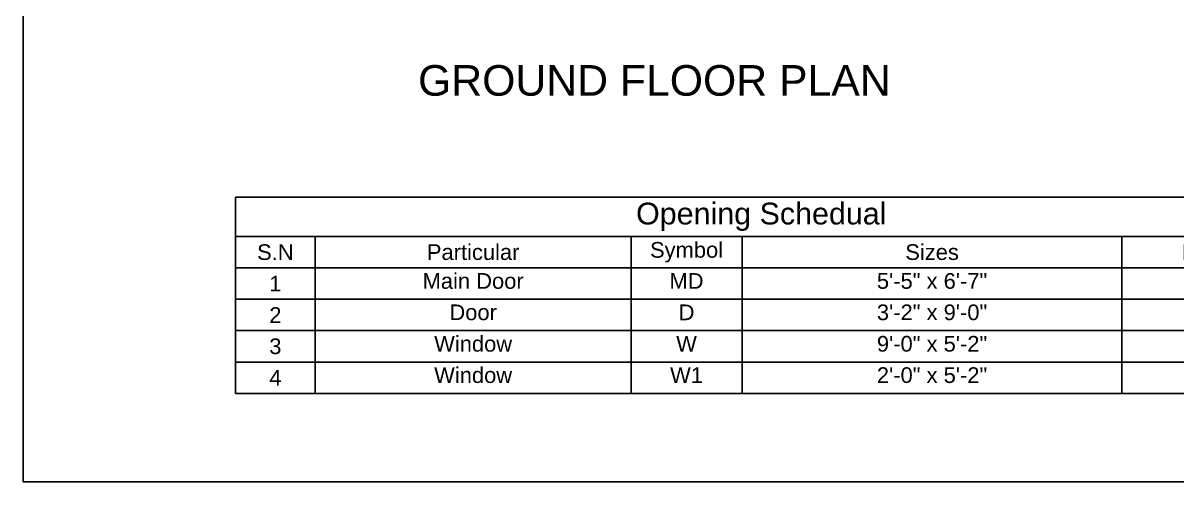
# Model space of a CAD drawing. Header units: inches. Extents: x -6800 to 96653, y -25814 to 17379.
# Drawn here: x 7342 to 8369, y -6966 to -6557 of the extents above; entities that cross this region are included whole.
import ezdxf

# ---------------------------------------------------------------- set-up
doc = ezdxf.new("R2010")
doc.units = ezdxf.units.IN
doc.header["$MEASUREMENT"] = 0
doc.layers.add('A-Windows', color=7, linetype='Continuous')
doc.layers.add('text', color=31, linetype='Continuous', lineweight=13)
doc.styles.get("Standard").update_dxf_attribs({"font": 'arial.ttf'})

# ---------------------------------------------------------------- blocks, each defined once
blk = doc.blocks.new('*T265')
at = {"layer": 'text', "color": 0, "linetype": 'ByBlock', "lineweight": -2, "transparency": 16777216}
for p, q in [((0, 0), (935.7, 0)), ((0, 0), (0, -174.8)), ((935.7, 0), (935.7, -174.8)), ((0, -35.2), (935.7, -35.2)), ((71, -35.2), (71, -174.8)), ((352, -35.2), (352, -174.8)), ((450.8, -35.2), (450.8, -174.8)), ((788.9, -35.2), (788.9, -174.8)), ((0, -63.1), (935.7, -63.1)), ((0, -91), (935.7, -91)), ((0, -118.9), (935.7, -118.9)), ((0, -146.8), (935.7, -146.8)), ((0, -174.8), (935.7, -174.8))]:
    blk.add_line(p, q, dxfattribs=at)
at = {"layer": 'text', "color": 0, "transparency": 16777216}
for s, insert, char_height, width, attachment_point in [('Opening Schedual', (467.9, -17.6), 19.388, 926.412, 5), ('Symbol', (401.4, -49.1), 13.96, 89.544, 5), ('S.N', (35.5, -49.1), 13.96, 61.666, 5), ('Particular', (211.5, -49.1), 13.96, 271.693, 5), ('Sizes', (619.9, -49.1), 13.96, 328.754, 5), ('Nos.', (862.3, -49.1), 13.96, 137.529, 5), ('1', (35.5, -77), 14, 61.666, 5), ('Main Door', (211.5, -67.7), 13.96, 271.693, 2), ('MD', (401.4, -67.7), 13.96, 89.544, 2), ('5\'-5" x 6\'-7"', (619.9, -67.7), 13.959, 328.754, 2), ('1', (862.3, -77), 14, 137.529, 5), ('2', (35.5, -105), 14, 61.666, 5), ('Door', (211.5, -95.6), 13.96, 271.693, 2), ('D', (401.4, -95.6), 14, 89.544, 2), ('3\'-2" x 9\'-0"', (619.9, -95.6), 13.959, 328.754, 2), ('2', (862.3, -105), 14, 137.529, 5), ('Window', (211.5, -123.6), 13.96, 271.693, 2), ('3', (35.5, -132.9), 14, 61.666, 5), ('W', (401.4, -123.6), 14, 89.544, 2), ('9\'-0" x 5\'-2"', (619.9, -123.6), 13.959, 328.754, 2), ('1', (862.3, -132.9), 14, 137.529, 5), ('4', (35.5, -160.8), 14, 61.666, 5), ('Window', (211.5, -151.5), 13.96, 271.693, 2), ('W1', (401.4, -151.5), 13.96, 89.544, 2), ('2\'-0" x 5\'-2"', (619.9, -151.5), 13.959, 328.754, 2), ('1', (862.3, -160.8), 14, 137.529, 5)]:
    blk.add_mtext(s, dxfattribs=dict(at, insert=insert, char_height=char_height, width=width, attachment_point=attachment_point))

msp = doc.modelspace()

# ---------------------------------------------------------------- linework, layer by layer
for p, q in [((7342.5, -6965.5), (7342.5, -5842.3)), ((8926.5, -6965.5), (7342.5, -6965.5))]:
    msp.add_line(p, q)

# ---------------------------------------------------------------- block references
msp.add_blockref('*T265', (7531.5, -6712))

# ---------------------------------------------------------------- texts
at = {"layer": 'A-Windows', "lineweight": 25}
msp.add_text('GROUND FLOOR PLAN', height=27.229, dxfattribs=at).set_placement((7694, -6621.8))

doc.saveas('drawing.dxf')
